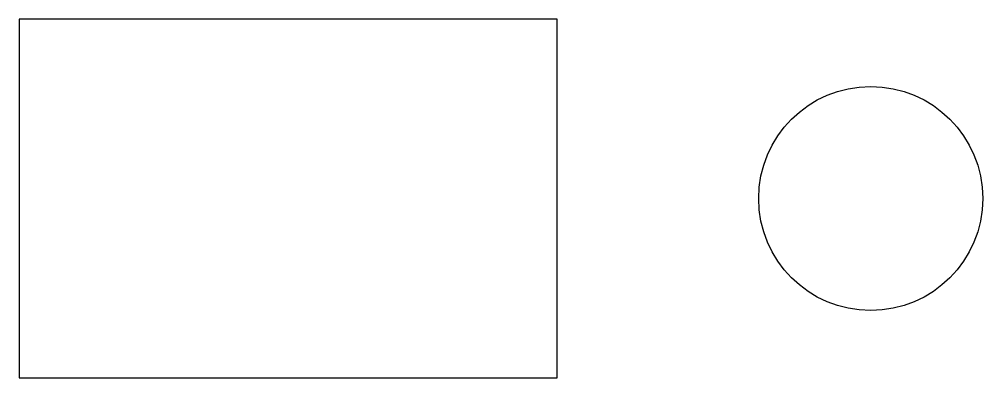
# Model space of a CAD drawing. Header units: millimetres. Extents: x 100 to 2250, y 200 to 1000.
import ezdxf

# ---------------------------------------------------------------- set-up
doc = ezdxf.new("R2010")
doc.units = ezdxf.units.MM
doc.layers.get('0').update_dxf_attribs({"linetype": 'CONTINUOUS', "lineweight": 25, "true_color": 0xffffff})

msp = doc.modelspace()

# ---------------------------------------------------------------- linework, layer by layer
at = {"true_color": 0xffffff}
msp.add_lwpolyline([(100, 200), (1300, 200), (1300, 1000), (100, 1000)], close=True, dxfattribs=at)
msp.add_circle((2000, 600), 250, dxfattribs=at)

doc.saveas('drawing.dxf')
